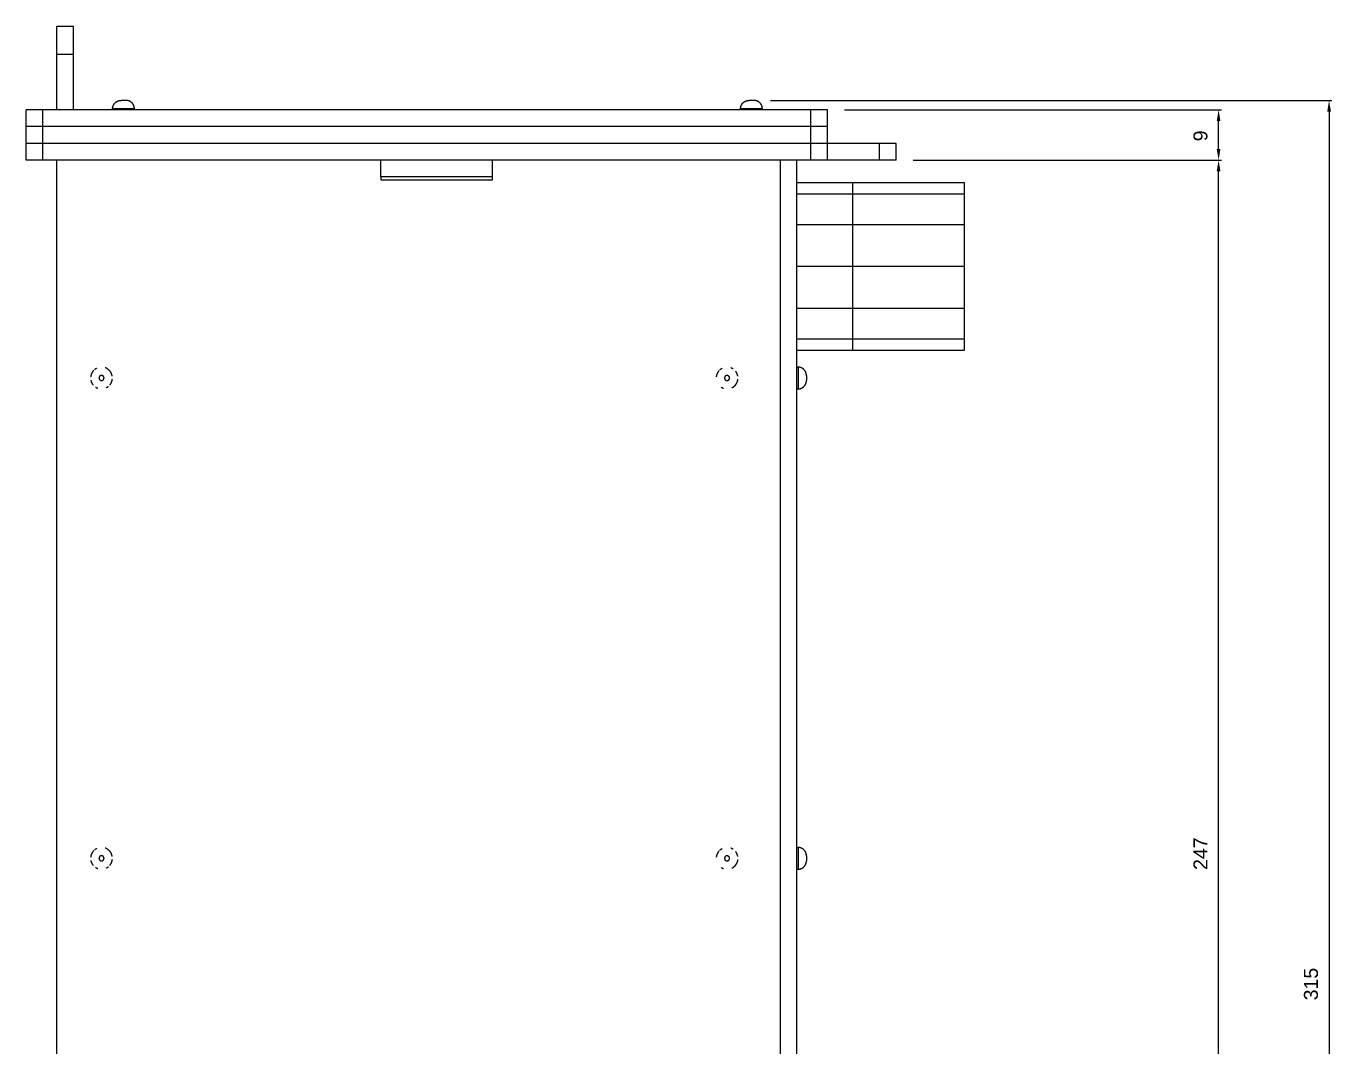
# Model space of a CAD drawing. Extents: x 623 to 1150, y 6 to 775.
# Drawn here: x 896.5 to 1130.3, y 562.7 to 745.4 of the extents above; entities that cross this region are included whole.
import ezdxf

# ---------------------------------------------------------------- set-up
doc = ezdxf.new("R2010")
doc.units = 0
doc.layers.get('DEFPOINTS').update_dxf_attribs({"linetype": 'CONTINUOUS'})
doc.layers.add('DEFAULT', color=7, linetype='CONTINUOUS')
doc.layers.add('DIMENSIONES', color=7, linetype='CONTINUOUS')
doc.styles.add('HELVETICA_LIGHT', font='txt')
doc.dimstyles.new('DEFAULT', dxfattribs={"dimtxt": 2.5, "dimasz": 2, "dimexe": 0.5, "dimexo": 3, "dimgap": 2, "dimtad": 1, "dimtoh": 1, "dimzin": 1, "dimcen": 0.5, "dimazin": 3, "dimtfac": 1, "dimtix": 1, "dimtmove": 0, "dimatfit": 3})

# ---------------------------------------------------------------- blocks, each defined once
blk = doc.blocks.new('*D16')
at = {"layer": 'DEFAULT', "color": 0}
for p, q in [((1029.78, 732.11), (1130.28, 732.11)), ((1129.78, 730.11), (1129.78, 419.01)), ((1073.84, 417.01), (1130.28, 417.01))]:
    blk.add_line(p, q, dxfattribs=at)
for points in [[(1130.12, 730.11), (1129.45, 730.11), (1129.78, 732.11)], [(1129.45, 419.01), (1130.12, 419.01), (1129.78, 417.01)]]:
    blk.add_solid(points, dxfattribs=at)
at = {"layer": 'DEFPOINTS', "color": 0}
for p in [(1026.78, 732.11), (1070.84, 417.01), (1129.78, 417.01)]:
    blk.add_point(p, dxfattribs=at)
at = {"layer": 'DEFAULT', "color": 0, "linetype": 'CONTINUOUS', "style": 'HELVETICA_LIGHT'}
blk.add_text('315', height=2.5, rotation=90, dxfattribs=at).set_placement((1127.78, 570.99))
blk = doc.blocks.new('*D17')
at = {"layer": 'DEFAULT', "color": 0}
for p, q in [((1043.01, 730.41), (1110.5, 730.41)), ((1110, 723.41), (1110, 728.41)), ((1055.29, 721.41), (1110.5, 721.41))]:
    blk.add_line(p, q, dxfattribs=at)
for points in [[(1110.34, 728.41), (1109.67, 728.41), (1110, 730.41)], [(1109.67, 723.41), (1110.34, 723.41), (1110, 721.41)]]:
    blk.add_solid(points, dxfattribs=at)
at = {"layer": 'DEFPOINTS', "color": 0}
for p in [(1040.01, 730.41), (1110, 730.41), (1052.29, 721.41)]:
    blk.add_point(p, dxfattribs=at)
at = {"layer": 'DEFAULT', "color": 0, "linetype": 'CONTINUOUS', "style": 'HELVETICA_LIGHT'}
blk.add_text('9', height=2.5, rotation=90, dxfattribs=at).set_placement((1108, 724.78))
blk = doc.blocks.new('*D18')
at = {"layer": 'DEFAULT', "color": 0}
for p, q in [((1055.29, 721.41), (1110.5, 721.41)), ((1110, 476.41), (1110, 719.41)), ((1088, 474.41), (1110.5, 474.41))]:
    blk.add_line(p, q, dxfattribs=at)
for points in [[(1110.34, 719.41), (1109.67, 719.41), (1110, 721.41)], [(1109.67, 476.41), (1110.34, 476.41), (1110, 474.41)]]:
    blk.add_solid(points, dxfattribs=at)
at = {"layer": 'DEFPOINTS', "color": 0}
for p in [(1052.29, 721.41), (1110, 721.41), (1085, 474.41)]:
    blk.add_point(p, dxfattribs=at)
at = {"layer": 'DEFAULT', "color": 0, "linetype": 'CONTINUOUS', "style": 'HELVETICA_LIGHT'}
blk.add_text('247', height=2.5, rotation=90, dxfattribs=at).set_placement((1108, 594.34))

msp = doc.modelspace()

# ---------------------------------------------------------------- linework, layer by layer
at = {"layer": 'DIMENSIONES'}
for points in [[(902.003, 745.407), (905.003, 745.407)], [(902.003, 740.407), (902.003, 745.407)], [(905.003, 740.407), (905.003, 745.407)], [(902.003, 730.407), (902.003, 740.407)], [(902.003, 740.407), (905.003, 740.407)], [(905.003, 730.407), (905.003, 740.407)], [(911.993, 730.607), (911.994, 730.642), (911.995, 730.677), (911.997, 730.712), (912, 730.748), (912.004, 730.783), (912.008, 730.818), (912.014, 730.853), (912.02, 730.888), (912.027, 730.923), (912.035, 730.957), (912.044, 730.991), (912.053, 731.026), (912.063, 731.059), (912.074, 731.093), (912.086, 731.126), (912.099, 731.159), (912.113, 731.194), (912.129, 731.229), (912.145, 731.264), (912.162, 731.298), (912.18, 731.332), (912.199, 731.365), (912.219, 731.398), (912.24, 731.43), (912.261, 731.462), (912.284, 731.493), (912.307, 731.524), (912.331, 731.554), (912.355, 731.584), (912.38, 731.612), (912.406, 731.64), (912.433, 731.667), (912.46, 731.694), (912.488, 731.72), (912.517, 731.745), (912.546, 731.77), (912.577, 731.794), (912.607, 731.817), (912.638, 731.839), (912.67, 731.861), (912.703, 731.881), (912.736, 731.901), (912.769, 731.92), (912.803, 731.938), (912.837, 731.955), (912.872, 731.972), (912.907, 731.987), (912.942, 732.001), (912.975, 732.014), (913.008, 732.026), (913.042, 732.037), (913.075, 732.047), (913.109, 732.057), (913.144, 732.065), (913.178, 732.073), (913.213, 732.08), (913.248, 732.086), (913.283, 732.092), (913.318, 732.096), (913.353, 732.1), (913.389, 732.103), (913.424, 732.105), (913.459, 732.106), (913.494, 732.107)], [(913.945, 732.107), (913.503, 732.107)], [(914.36, 732.107), (913.945, 732.107)], [(914.386, 732.107), (914.36, 732.107)], [(915.896, 730.607), (915.895, 730.642), (915.894, 730.677), (915.892, 730.712), (915.889, 730.748), (915.885, 730.783), (915.881, 730.818), (915.875, 730.853), (915.869, 730.888), (915.862, 730.923), (915.854, 730.957), (915.846, 730.991), (915.836, 731.026), (915.826, 731.059), (915.815, 731.093), (915.803, 731.126), (915.79, 731.159), (915.776, 731.194), (915.761, 731.229), (915.744, 731.264), (915.727, 731.298), (915.709, 731.332), (915.69, 731.365), (915.67, 731.398), (915.649, 731.43), (915.628, 731.462), (915.606, 731.493), (915.582, 731.524), (915.559, 731.554), (915.534, 731.584), (915.509, 731.612), (915.483, 731.64), (915.456, 731.667), (915.429, 731.694), (915.401, 731.72), (915.372, 731.745), (915.343, 731.77), (915.313, 731.794), (915.282, 731.817), (915.251, 731.839), (915.219, 731.861), (915.187, 731.881), (915.154, 731.901), (915.12, 731.92), (915.086, 731.938), (915.052, 731.955), (915.018, 731.972), (914.983, 731.987), (914.947, 732.001), (914.915, 732.014), (914.881, 732.026), (914.848, 732.037), (914.814, 732.047), (914.78, 732.057), (914.745, 732.065), (914.711, 732.073), (914.676, 732.08), (914.641, 732.086), (914.606, 732.092), (914.571, 732.096), (914.536, 732.1), (914.501, 732.103), (914.465, 732.105), (914.43, 732.106), (914.395, 732.107)], [(1024.417, 730.607), (1024.418, 730.642), (1024.419, 730.677), (1024.421, 730.712), (1024.424, 730.748), (1024.428, 730.783), (1024.432, 730.818), (1024.438, 730.853), (1024.444, 730.888), (1024.451, 730.923), (1024.459, 730.957), (1024.468, 730.991), (1024.477, 731.026), (1024.487, 731.059), (1024.498, 731.093), (1024.51, 731.126), (1024.523, 731.159), (1024.537, 731.194), (1024.553, 731.229), (1024.569, 731.264), (1024.586, 731.298), (1024.604, 731.332), (1024.623, 731.365), (1024.643, 731.398), (1024.664, 731.43), (1024.685, 731.462), (1024.708, 731.493), (1024.731, 731.524), (1024.755, 731.554), (1024.779, 731.584), (1024.804, 731.612), (1024.83, 731.64), (1024.857, 731.667), (1024.884, 731.694), (1024.912, 731.72), (1024.941, 731.745), (1024.97, 731.77), (1025, 731.794), (1025.031, 731.817), (1025.062, 731.839), (1025.094, 731.861), (1025.127, 731.881), (1025.16, 731.901), (1025.193, 731.92), (1025.227, 731.938), (1025.261, 731.955), (1025.296, 731.972), (1025.331, 731.987), (1025.366, 732.001), (1025.399, 732.014), (1025.432, 732.026), (1025.466, 732.037), (1025.499, 732.047), (1025.533, 732.057), (1025.568, 732.065), (1025.602, 732.073), (1025.637, 732.08), (1025.672, 732.086), (1025.707, 732.092), (1025.742, 732.096), (1025.777, 732.1), (1025.813, 732.103), (1025.848, 732.105), (1025.883, 732.106), (1025.918, 732.107)], [(1026.369, 732.107), (1025.927, 732.107)], [(1026.784, 732.107), (1026.369, 732.107)], [(1026.81, 732.107), (1026.784, 732.107)], [(1028.32, 730.607), (1028.319, 730.642), (1028.318, 730.677), (1028.316, 730.712), (1028.313, 730.748), (1028.309, 730.783), (1028.305, 730.818), (1028.299, 730.853), (1028.293, 730.888), (1028.286, 730.923), (1028.278, 730.957), (1028.27, 730.991), (1028.26, 731.026), (1028.25, 731.059), (1028.239, 731.093), (1028.227, 731.126), (1028.214, 731.159), (1028.2, 731.194), (1028.185, 731.229), (1028.168, 731.264), (1028.151, 731.298), (1028.133, 731.332), (1028.114, 731.365), (1028.094, 731.398), (1028.073, 731.43), (1028.052, 731.462), (1028.03, 731.493), (1028.006, 731.524), (1027.983, 731.554), (1027.958, 731.584), (1027.933, 731.612), (1027.907, 731.64), (1027.88, 731.667), (1027.853, 731.694), (1027.825, 731.72), (1027.796, 731.745), (1027.767, 731.77), (1027.737, 731.794), (1027.706, 731.817), (1027.675, 731.839), (1027.643, 731.861), (1027.611, 731.881), (1027.578, 731.901), (1027.544, 731.92), (1027.51, 731.938), (1027.476, 731.955), (1027.442, 731.972), (1027.407, 731.987), (1027.371, 732.001), (1027.339, 732.014), (1027.305, 732.026), (1027.272, 732.037), (1027.238, 732.047), (1027.204, 732.057), (1027.169, 732.065), (1027.135, 732.073), (1027.1, 732.08), (1027.065, 732.086), (1027.03, 732.092), (1026.995, 732.096), (1026.96, 732.1), (1026.925, 732.103), (1026.889, 732.105), (1026.854, 732.106), (1026.819, 732.107)], [(896.505, 727.407), (896.505, 730.407)], [(899.505, 730.407), (896.505, 730.407)], [(899.505, 727.407), (899.505, 730.407)], [(1037.005, 730.407), (899.505, 730.407)], [(911.995, 730.407), (911.995, 730.607)], [(913.945, 730.607), (912.003, 730.607)], [(915.887, 730.607), (915.895, 730.607), (915.895, 730.607), (915.895, 730.607), (913.945, 730.607)], [(915.895, 730.407), (915.895, 730.607)], [(1024.419, 730.407), (1024.419, 730.607)], [(1026.369, 730.607), (1024.427, 730.607)], [(1028.311, 730.607), (1028.319, 730.607), (1028.319, 730.607), (1028.319, 730.607), (1026.369, 730.607)], [(1028.319, 730.407), (1028.319, 730.607)], [(1037.005, 727.407), (1037.005, 730.407)], [(1040.005, 730.407), (1037.005, 730.407)], [(1040.005, 727.407), (1040.005, 730.407)], [(899.505, 727.407), (896.505, 727.407)], [(896.505, 724.407), (896.505, 727.407)], [(1037.005, 727.407), (899.505, 727.407)], [(899.505, 724.407), (899.505, 727.407)], [(1040.005, 727.407), (1037.005, 727.407)], [(1037.005, 724.407), (1037.005, 727.407)], [(1040.005, 724.407), (1040.005, 727.407)], [(896.505, 721.407), (896.505, 724.407)], [(899.505, 724.407), (896.505, 724.407)], [(899.505, 721.407), (899.505, 724.407)], [(1037.005, 724.407), (899.505, 724.407)], [(1037.005, 721.407), (1037.005, 724.407)], [(1040.005, 724.407), (1037.005, 724.407)], [(1049.293, 724.407), (1040.005, 724.407)], [(1040.005, 721.407), (1040.005, 724.407)], [(1049.293, 721.407), (1049.293, 724.407)], [(1052.293, 724.407), (1049.293, 724.407)], [(1052.293, 721.407), (1052.293, 724.407)], [(899.505, 721.407), (896.505, 721.407)], [(1037.005, 721.407), (899.505, 721.407)], [(902.003, 474.407), (902.003, 721.407)], [(960.005, 718.407), (960.005, 721.407)], [(980.005, 718.407), (980.005, 721.407)], [(1031.503, 721.407), (1031.503, 474.407)], [(1034.503, 474.407), (1034.503, 721.407)], [(1040.005, 721.407), (1037.005, 721.407)], [(1049.293, 721.407), (1040.005, 721.407)], [(1052.293, 721.407), (1049.293, 721.407)], [(960.003, 718.407), (960.003, 717.907)], [(960.003, 717.907), (980.003, 717.907)], [(980.005, 718.407), (960.005, 718.407)], [(980.003, 717.907), (980.003, 718.407)], [(1034.503, 717.407), (1044.503, 717.407)], [(1034.503, 715.397), (1044.503, 715.397)], [(1044.503, 715.397), (1044.503, 717.407)], [(1044.503, 717.407), (1064.503, 717.407)], [(1044.503, 709.907), (1044.503, 715.397)], [(1044.503, 715.397), (1064.503, 715.397)], [(1064.503, 715.397), (1064.503, 717.407)], [(1064.503, 709.907), (1064.503, 715.397)], [(1034.503, 709.907), (1044.503, 709.907)], [(1044.503, 702.407), (1044.503, 709.907)], [(1044.503, 709.907), (1064.503, 709.907)], [(1064.503, 702.407), (1064.503, 709.907)], [(1034.503, 702.407), (1044.503, 702.407)], [(1044.503, 694.907), (1044.503, 702.407)], [(1044.503, 702.407), (1064.503, 702.407)], [(1064.503, 694.907), (1064.503, 702.407)], [(1034.503, 694.907), (1044.503, 694.907)], [(1044.503, 689.416), (1044.503, 694.907)], [(1044.503, 694.907), (1064.503, 694.907)], [(1064.503, 689.416), (1064.503, 694.907)], [(1034.503, 689.416), (1044.503, 689.416)], [(1034.503, 687.407), (1044.503, 687.407)], [(1044.503, 687.407), (1044.503, 689.416)], [(1044.503, 689.416), (1064.503, 689.416)], [(1044.503, 687.407), (1064.503, 687.407)], [(1064.503, 687.407), (1064.503, 689.416)], [(908.624, 683.79), (908.595, 683.76), (908.567, 683.73), (908.539, 683.7), (908.512, 683.668), (908.485, 683.636), (908.46, 683.603), (908.434, 683.57), (908.41, 683.536), (908.386, 683.501), (908.363, 683.466), (908.34, 683.43), (908.319, 683.394), (908.298, 683.357), (908.278, 683.32), (908.258, 683.283), (908.24, 683.245), (908.222, 683.206), (908.205, 683.167), (908.189, 683.128), (908.174, 683.089), (908.16, 683.049), (908.147, 683.009), (908.134, 682.969), (908.123, 682.929), (908.112, 682.888), (908.102, 682.847), (908.093, 682.807), (908.085, 682.766), (908.078, 682.725), (908.072, 682.684), (908.067, 682.643), (908.062, 682.602)], [(909.127, 684.153), (909.08, 684.129), (909.034, 684.103), (908.989, 684.077), (908.944, 684.049), (908.9, 684.019), (908.857, 683.989), (908.815, 683.957), (908.773, 683.925)], [(911.922, 682.756), (911.91, 682.816), (911.896, 682.876), (911.881, 682.936), (911.863, 682.996), (911.843, 683.056), (911.821, 683.115), (911.797, 683.174), (911.771, 683.233), (911.743, 683.291), (911.713, 683.348), (911.681, 683.404), (911.647, 683.459), (911.611, 683.514), (911.573, 683.567), (911.534, 683.619), (911.492, 683.669), (911.449, 683.718), (911.405, 683.766), (911.359, 683.812), (911.311, 683.857), (911.262, 683.899), (911.212, 683.94), (911.161, 683.98), (911.109, 684.017), (911.055, 684.052), (911.001, 684.086), (910.946, 684.117), (910.891, 684.147), (910.835, 684.175), (910.778, 684.2), (910.721, 684.224), (910.664, 684.245)], [(1020.503, 683.649), (1020.48, 683.621), (1020.458, 683.593), (1020.436, 683.564), (1020.415, 683.535), (1020.394, 683.505), (1020.374, 683.475), (1020.355, 683.445), (1020.335, 683.414), (1020.317, 683.383), (1020.299, 683.351), (1020.281, 683.319), (1020.265, 683.287), (1020.248, 683.254), (1020.233, 683.221), (1020.218, 683.188), (1020.203, 683.154), (1020.19, 683.12), (1020.176, 683.086), (1020.164, 683.052), (1020.152, 683.017), (1020.141, 682.983), (1020.13, 682.948), (1020.121, 682.913), (1020.111, 682.878), (1020.103, 682.842), (1020.095, 682.807), (1020.088, 682.771), (1020.081, 682.736), (1020.076, 682.7), (1020.07, 682.665), (1020.066, 682.629), (1020.062, 682.594)], [(1020.773, 683.917), (1020.734, 683.885), (1020.696, 683.852), (1020.659, 683.817), (1020.623, 683.782), (1020.623, 683.782)], [(1021.127, 684.145), (1021.08, 684.121), (1021.034, 684.095), (1020.989, 684.068), (1020.944, 684.04), (1020.9, 684.011), (1020.857, 683.981), (1020.815, 683.949), (1020.773, 683.916)], [(1023.086, 684.024), (1023.037, 684.056), (1022.986, 684.087), (1022.934, 684.116), (1022.882, 684.143), (1022.828, 684.169), (1022.774, 684.194), (1022.719, 684.216), (1022.664, 684.237)], [(1023.922, 682.747), (1023.91, 682.808), (1023.896, 682.869), (1023.88, 682.93), (1023.862, 682.99), (1023.842, 683.05), (1023.82, 683.109), (1023.796, 683.167), (1023.771, 683.225), (1023.743, 683.282), (1023.714, 683.338), (1023.683, 683.393), (1023.65, 683.446), (1023.615, 683.499), (1023.579, 683.55), (1023.542, 683.6), (1023.503, 683.649)], [(1034.509, 684.357), (1034.709, 684.357)], [(1036.209, 682.857), (1036.209, 682.892), (1036.208, 682.927), (1036.206, 682.963), (1036.203, 682.998), (1036.199, 683.033), (1036.195, 683.068), (1036.189, 683.103), (1036.183, 683.138), (1036.176, 683.173), (1036.168, 683.208), (1036.159, 683.242), (1036.15, 683.276), (1036.14, 683.31), (1036.129, 683.343), (1036.117, 683.377), (1036.104, 683.41), (1036.09, 683.445), (1036.074, 683.48), (1036.058, 683.514), (1036.041, 683.549), (1036.023, 683.582), (1036.004, 683.616), (1035.984, 683.649), (1035.963, 683.681), (1035.942, 683.713), (1035.919, 683.744), (1035.896, 683.775), (1035.872, 683.805), (1035.848, 683.834), (1035.823, 683.863), (1035.797, 683.891), (1035.77, 683.918), (1035.743, 683.945), (1035.715, 683.971), (1035.686, 683.996), (1035.657, 684.021), (1035.627, 684.045), (1035.596, 684.068), (1035.565, 684.09), (1035.533, 684.112), (1035.501, 684.132), (1035.468, 684.152), (1035.434, 684.171), (1035.401, 684.189), (1035.366, 684.206), (1035.332, 684.223), (1035.297, 684.238), (1035.262, 684.253), (1035.215, 684.27), (1035.169, 684.286), (1035.141, 684.295), (1035.113, 684.303), (1035.085, 684.31), (1035.057, 684.317), (1035.028, 684.324), (1035, 684.33), (1034.971, 684.335), (1034.942, 684.34), (1034.913, 684.344), (1034.884, 684.348), (1034.855, 684.351), (1034.826, 684.353), (1034.797, 684.355), (1034.768, 684.357), (1034.739, 684.358), (1034.709, 684.358)], [(1034.709, 684.349), (1034.709, 684.357), (1034.709, 684.357), (1034.709, 682.407)], [(1036.209, 682.848), (1036.209, 682.822)], [(1036.209, 682.822), (1036.209, 682.407)], [(908.09, 682.031), (908.103, 681.972), (908.117, 681.914), (908.133, 681.856), (908.152, 681.798), (908.172, 681.741), (908.193, 681.684), (908.217, 681.628), (908.242, 681.572), (908.269, 681.518), (908.298, 681.464), (908.328, 681.411), (908.36, 681.36), (908.394, 681.309), (908.429, 681.26), (908.465, 681.212), (908.503, 681.165)], [(908.919, 680.79), (908.969, 680.758), (909.019, 680.727), (909.071, 680.698), (909.124, 680.67), (909.177, 680.644), (909.231, 680.62), (909.286, 680.597), (909.342, 680.576)], [(910.878, 680.669), (910.925, 680.693), (910.971, 680.719), (911.017, 680.745), (911.061, 680.773), (911.105, 680.803), (911.148, 680.833), (911.191, 680.865), (911.232, 680.897)], [(911.503, 681.165), (911.525, 681.193), (911.547, 681.221), (911.569, 681.25), (911.59, 681.279), (911.611, 681.308), (911.631, 681.338), (911.651, 681.369), (911.67, 681.4), (911.689, 681.431), (911.707, 681.463), (911.724, 681.495), (911.741, 681.527), (911.757, 681.56), (911.773, 681.593), (911.788, 681.626), (911.802, 681.66), (911.816, 681.693), (911.829, 681.727), (911.841, 681.762), (911.853, 681.796), (911.864, 681.831), (911.875, 681.866), (911.885, 681.901), (911.894, 681.936), (911.902, 681.971), (911.91, 682.007), (911.917, 682.042), (911.924, 682.078), (911.93, 682.113), (911.935, 682.149), (911.939, 682.184), (911.943, 682.22)], [(1020.919, 680.781), (1020.969, 680.749), (1021.019, 680.719), (1021.071, 680.689), (1021.124, 680.662), (1021.177, 680.636), (1021.231, 680.612), (1021.286, 680.589), (1021.342, 680.568)], [(1022.878, 680.66), (1022.925, 680.685), (1022.971, 680.71), (1023.017, 680.737), (1023.061, 680.765), (1023.105, 680.794), (1023.148, 680.825), (1023.191, 680.856), (1023.232, 680.889)], [(1023.232, 680.888), (1023.271, 680.92), (1023.309, 680.953), (1023.346, 680.988), (1023.382, 681.023)], [(1023.382, 681.024), (1023.41, 681.053), (1023.439, 681.083), (1023.466, 681.114), (1023.493, 681.146), (1023.52, 681.178), (1023.546, 681.21), (1023.571, 681.244), (1023.596, 681.278), (1023.619, 681.312), (1023.643, 681.348), (1023.665, 681.383), (1023.687, 681.419), (1023.708, 681.456), (1023.728, 681.493), (1023.747, 681.531), (1023.765, 681.569), (1023.783, 681.607), (1023.8, 681.646), (1023.816, 681.685), (1023.831, 681.725), (1023.845, 681.765), (1023.859, 681.805), (1023.871, 681.845), (1023.883, 681.885), (1023.893, 681.926), (1023.903, 681.966), (1023.912, 682.007), (1023.92, 682.048), (1023.927, 682.089), (1023.933, 682.13), (1023.939, 682.171), (1023.943, 682.212)], [(1034.509, 680.457), (1034.709, 680.457)], [(1034.709, 682.407), (1034.709, 680.465)], [(1034.709, 680.456), (1034.745, 680.456), (1034.78, 680.457), (1034.815, 680.459), (1034.85, 680.462), (1034.886, 680.466), (1034.921, 680.47), (1034.956, 680.476), (1034.991, 680.482), (1035.025, 680.489), (1035.06, 680.497), (1035.094, 680.506), (1035.128, 680.515), (1035.162, 680.525), (1035.196, 680.537), (1035.229, 680.548), (1035.262, 680.561), (1035.297, 680.575), (1035.332, 680.591), (1035.366, 680.607), (1035.401, 680.624), (1035.434, 680.642), (1035.468, 680.661), (1035.501, 680.681), (1035.533, 680.702), (1035.565, 680.723), (1035.596, 680.746), (1035.627, 680.769), (1035.657, 680.793), (1035.686, 680.817), (1035.715, 680.843), (1035.743, 680.869), (1035.77, 680.895), (1035.797, 680.922), (1035.823, 680.95), (1035.848, 680.979), (1035.872, 681.009), (1035.896, 681.039), (1035.919, 681.069), (1035.942, 681.101), (1035.963, 681.132), (1035.984, 681.165), (1036.004, 681.198), (1036.023, 681.231), (1036.041, 681.265), (1036.058, 681.299), (1036.074, 681.334), (1036.09, 681.369), (1036.104, 681.404), (1036.117, 681.437), (1036.129, 681.47), (1036.14, 681.504), (1036.15, 681.537), (1036.159, 681.572), (1036.168, 681.606), (1036.176, 681.641), (1036.183, 681.675), (1036.189, 681.71), (1036.195, 681.745), (1036.199, 681.78), (1036.203, 681.816), (1036.206, 681.851), (1036.208, 681.886), (1036.209, 681.921), (1036.209, 681.957)], [(1036.209, 682.407), (1036.209, 681.965)], [(908.624, 597.794), (908.595, 597.765), (908.567, 597.735), (908.539, 597.704), (908.512, 597.672), (908.485, 597.64), (908.46, 597.607), (908.434, 597.574), (908.41, 597.54), (908.386, 597.505), (908.363, 597.47), (908.34, 597.435), (908.319, 597.398), (908.298, 597.362), (908.278, 597.324), (908.258, 597.287), (908.24, 597.249), (908.222, 597.21), (908.205, 597.172), (908.189, 597.132), (908.174, 597.093), (908.16, 597.053), (908.147, 597.013), (908.134, 596.973), (908.123, 596.933), (908.112, 596.892), (908.102, 596.851), (908.093, 596.811), (908.085, 596.77), (908.078, 596.729), (908.072, 596.688), (908.067, 596.647), (908.062, 596.606)], [(909.127, 598.157), (909.08, 598.133), (909.034, 598.108), (908.989, 598.081), (908.944, 598.053), (908.9, 598.024), (908.857, 597.993), (908.815, 597.962), (908.773, 597.929)], [(911.922, 596.76), (911.91, 596.82), (911.896, 596.88), (911.881, 596.94), (911.863, 597), (911.843, 597.06), (911.821, 597.119), (911.797, 597.178), (911.771, 597.237), (911.743, 597.295), (911.713, 597.352), (911.681, 597.408), (911.647, 597.463), (911.611, 597.518), (911.573, 597.571), (911.534, 597.623), (911.492, 597.673), (911.449, 597.723), (911.405, 597.77), (911.359, 597.816), (911.311, 597.861), (911.262, 597.904), (911.212, 597.945), (911.161, 597.984), (911.109, 598.021), (911.055, 598.057), (911.001, 598.09), (910.946, 598.122), (910.891, 598.151), (910.835, 598.179), (910.778, 598.204), (910.721, 598.228), (910.664, 598.25)], [(911.503, 595.169), (911.525, 595.197), (911.547, 595.225), (911.569, 595.254), (911.59, 595.283), (911.611, 595.313), (911.631, 595.343), (911.651, 595.373), (911.67, 595.404), (911.689, 595.435), (911.707, 595.467), (911.724, 595.499), (911.741, 595.531), (911.757, 595.564), (911.773, 595.597), (911.788, 595.63), (911.802, 595.664), (911.816, 595.698), (911.829, 595.732), (911.841, 595.766), (911.853, 595.8), (911.864, 595.835), (911.875, 595.87), (911.885, 595.905), (911.894, 595.94), (911.902, 595.976), (911.91, 596.011), (911.917, 596.046), (911.924, 596.082), (911.93, 596.117), (911.935, 596.153), (911.939, 596.189), (911.943, 596.224)], [(1020.503, 597.653), (1020.48, 597.625), (1020.458, 597.597), (1020.436, 597.568), (1020.415, 597.539), (1020.394, 597.509), (1020.374, 597.479), (1020.355, 597.449), (1020.335, 597.418), (1020.317, 597.387), (1020.299, 597.355), (1020.281, 597.323), (1020.265, 597.291), (1020.248, 597.258), (1020.233, 597.225), (1020.218, 597.192), (1020.203, 597.158), (1020.19, 597.124), (1020.176, 597.09), (1020.164, 597.056), (1020.152, 597.022), (1020.141, 596.987), (1020.13, 596.952), (1020.121, 596.917), (1020.111, 596.882), (1020.103, 596.846), (1020.095, 596.811), (1020.088, 596.776), (1020.081, 596.74), (1020.076, 596.705), (1020.07, 596.669), (1020.066, 596.633), (1020.062, 596.598)], [(1020.773, 597.921), (1020.734, 597.889), (1020.696, 597.856), (1020.659, 597.822), (1020.623, 597.786), (1020.623, 597.786)], [(1021.127, 598.149), (1021.08, 598.125), (1021.034, 598.099), (1020.989, 598.072), (1020.944, 598.044), (1020.9, 598.015), (1020.857, 597.985), (1020.815, 597.953), (1020.773, 597.921)], [(1023.086, 598.028), (1023.037, 598.06), (1022.986, 598.091), (1022.934, 598.12), (1022.882, 598.147), (1022.828, 598.173), (1022.774, 598.198), (1022.719, 598.22), (1022.664, 598.241)], [(1023.382, 595.028), (1023.41, 595.057), (1023.439, 595.087), (1023.466, 595.118), (1023.493, 595.15), (1023.52, 595.182), (1023.546, 595.215), (1023.571, 595.248), (1023.596, 595.282), (1023.619, 595.317), (1023.643, 595.352), (1023.665, 595.387), (1023.687, 595.424), (1023.708, 595.46), (1023.728, 595.498), (1023.747, 595.535), (1023.765, 595.573), (1023.783, 595.612), (1023.8, 595.65), (1023.816, 595.69), (1023.831, 595.729), (1023.845, 595.769), (1023.859, 595.809), (1023.871, 595.849), (1023.883, 595.889), (1023.893, 595.93), (1023.903, 595.971), (1023.912, 596.011), (1023.92, 596.052), (1023.927, 596.093), (1023.933, 596.134), (1023.939, 596.175), (1023.943, 596.216)], [(1023.922, 596.752), (1023.91, 596.813), (1023.896, 596.874), (1023.88, 596.934), (1023.862, 596.994), (1023.842, 597.054), (1023.82, 597.113), (1023.796, 597.172), (1023.771, 597.229), (1023.743, 597.286), (1023.714, 597.342), (1023.683, 597.397), (1023.65, 597.451), (1023.615, 597.503), (1023.579, 597.554), (1023.542, 597.604), (1023.503, 597.653)], [(1034.509, 598.361), (1034.709, 598.361)], [(1036.209, 596.861), (1036.209, 596.896), (1036.208, 596.932), (1036.206, 596.967), (1036.203, 597.002), (1036.199, 597.037), (1036.195, 597.073), (1036.189, 597.108), (1036.183, 597.142), (1036.176, 597.177), (1036.168, 597.212), (1036.159, 597.246), (1036.15, 597.28), (1036.14, 597.314), (1036.129, 597.348), (1036.117, 597.381), (1036.104, 597.414), (1036.09, 597.449), (1036.074, 597.484), (1036.058, 597.518), (1036.041, 597.553), (1036.023, 597.587), (1036.004, 597.62), (1035.984, 597.653), (1035.963, 597.685), (1035.942, 597.717), (1035.919, 597.748), (1035.896, 597.779), (1035.872, 597.809), (1035.848, 597.839), (1035.823, 597.867), (1035.797, 597.895), (1035.77, 597.923), (1035.743, 597.949), (1035.715, 597.975), (1035.686, 598), (1035.657, 598.025), (1035.627, 598.049), (1035.596, 598.072), (1035.565, 598.094), (1035.533, 598.116), (1035.501, 598.136), (1035.468, 598.156), (1035.434, 598.175), (1035.401, 598.193), (1035.366, 598.211), (1035.332, 598.227), (1035.297, 598.242), (1035.262, 598.257), (1035.215, 598.274), (1035.169, 598.29), (1035.141, 598.299), (1035.113, 598.307), (1035.085, 598.314), (1035.057, 598.321), (1035.028, 598.328), (1035, 598.334), (1034.971, 598.339), (1034.942, 598.344), (1034.913, 598.348), (1034.884, 598.352), (1034.855, 598.355), (1034.826, 598.358), (1034.797, 598.36), (1034.768, 598.361), (1034.739, 598.362), (1034.709, 598.362)], [(1034.709, 598.353), (1034.709, 598.361), (1034.709, 598.361), (1034.709, 598.361), (1034.709, 596.411)], [(1034.709, 596.411), (1034.709, 594.469)], [(1036.209, 596.852), (1036.209, 596.827)], [(1036.209, 596.827), (1036.209, 596.411)], [(1036.209, 596.411), (1036.209, 595.97)], [(908.09, 596.035), (908.103, 595.977), (908.117, 595.918), (908.133, 595.86), (908.152, 595.802), (908.172, 595.745), (908.193, 595.688), (908.217, 595.632), (908.242, 595.576), (908.269, 595.522), (908.298, 595.468), (908.328, 595.416), (908.36, 595.364), (908.394, 595.313), (908.429, 595.264), (908.465, 595.216), (908.503, 595.169)], [(908.919, 594.794), (908.969, 594.762), (909.019, 594.731), (909.071, 594.702), (909.124, 594.674), (909.177, 594.648), (909.231, 594.624), (909.286, 594.602), (909.342, 594.581)], [(910.878, 594.673), (910.925, 594.697), (910.971, 594.723), (911.017, 594.75), (911.061, 594.778), (911.105, 594.807), (911.148, 594.837), (911.191, 594.869), (911.232, 594.901)], [(1020.919, 594.786), (1020.969, 594.753), (1021.019, 594.723), (1021.071, 594.694), (1021.124, 594.666), (1021.177, 594.64), (1021.231, 594.616), (1021.286, 594.593), (1021.342, 594.572)], [(1022.878, 594.665), (1022.925, 594.689), (1022.971, 594.714), (1023.017, 594.741), (1023.061, 594.769), (1023.105, 594.798), (1023.148, 594.829), (1023.191, 594.86), (1023.232, 594.893)], [(1023.232, 594.892), (1023.271, 594.924), (1023.309, 594.958), (1023.346, 594.992), (1023.382, 595.027)], [(1034.509, 594.461), (1034.709, 594.461)], [(1034.709, 594.46), (1034.745, 594.46), (1034.78, 594.461), (1034.815, 594.463), (1034.85, 594.466), (1034.886, 594.47), (1034.921, 594.475), (1034.956, 594.48), (1034.991, 594.486), (1035.025, 594.493), (1035.06, 594.501), (1035.094, 594.51), (1035.128, 594.519), (1035.162, 594.53), (1035.196, 594.541), (1035.229, 594.553), (1035.262, 594.565), (1035.297, 594.58), (1035.332, 594.595), (1035.366, 594.611), (1035.401, 594.629), (1035.434, 594.647), (1035.468, 594.666), (1035.501, 594.685), (1035.533, 594.706), (1035.565, 594.728), (1035.596, 594.75), (1035.627, 594.773), (1035.657, 594.797), (1035.686, 594.822), (1035.715, 594.847), (1035.743, 594.873), (1035.77, 594.899), (1035.797, 594.927), (1035.823, 594.955), (1035.848, 594.983), (1035.872, 595.013), (1035.896, 595.043), (1035.919, 595.073), (1035.942, 595.105), (1035.963, 595.137), (1035.984, 595.169), (1036.004, 595.202), (1036.023, 595.235), (1036.041, 595.269), (1036.058, 595.303), (1036.074, 595.338), (1036.09, 595.373), (1036.104, 595.408), (1036.117, 595.441), (1036.129, 595.474), (1036.14, 595.508), (1036.15, 595.542), (1036.159, 595.576), (1036.168, 595.61), (1036.176, 595.645), (1036.183, 595.679), (1036.189, 595.714), (1036.195, 595.749), (1036.199, 595.785), (1036.203, 595.82), (1036.206, 595.855), (1036.208, 595.89), (1036.209, 595.925), (1036.209, 595.961)]]:
    msp.add_lwpolyline(points, dxfattribs=at)
for points in [[(909.553, 682.411), (909.553, 682.401), (909.553, 682.391), (909.554, 682.381), (909.554, 682.371), (909.556, 682.36), (909.557, 682.35), (909.558, 682.339), (909.56, 682.329), (909.562, 682.319), (909.565, 682.308), (909.567, 682.298), (909.57, 682.287), (909.573, 682.277), (909.577, 682.266), (909.58, 682.256), (909.584, 682.245), (909.588, 682.235), (909.593, 682.225), (909.598, 682.214), (909.603, 682.204), (909.608, 682.194), (909.614, 682.184), (909.62, 682.174), (909.626, 682.165), (909.632, 682.155), (909.639, 682.146), (909.646, 682.136), (909.653, 682.127), (909.661, 682.118), (909.668, 682.11), (909.676, 682.101), (909.684, 682.093), (909.693, 682.085), (909.701, 682.077), (909.71, 682.069), (909.719, 682.061), (909.728, 682.054), (909.737, 682.047), (909.747, 682.041), (909.756, 682.034), (909.766, 682.028), (909.776, 682.022), (909.786, 682.016), (909.796, 682.011), (909.806, 682.006), (909.816, 682.001), (909.827, 681.997), (909.837, 681.992), (909.847, 681.988), (909.858, 681.985), (909.868, 681.981), (909.879, 681.978), (909.889, 681.975), (909.9, 681.973), (909.91, 681.97), (909.921, 681.968), (909.931, 681.966), (909.942, 681.965), (909.952, 681.964), (909.962, 681.963), (909.972, 681.962), (909.983, 681.961), (909.993, 681.961), (910.003, 681.961), (910.013, 681.961), (910.023, 681.961), (910.033, 681.962), (910.043, 681.962), (910.053, 681.964), (910.064, 681.965), (910.074, 681.966), (910.085, 681.968), (910.095, 681.97), (910.106, 681.973), (910.116, 681.975), (910.127, 681.978), (910.137, 681.981), (910.147, 681.985), (910.158, 681.988), (910.168, 681.992), (910.179, 681.996), (910.189, 682.001), (910.199, 682.006), (910.209, 682.011), (910.219, 682.016), (910.229, 682.022), (910.239, 682.028), (910.249, 682.034), (910.259, 682.04), (910.268, 682.047), (910.277, 682.054), (910.286, 682.061), (910.295, 682.069), (910.304, 682.076), (910.313, 682.084), (910.321, 682.092), (910.329, 682.101), (910.337, 682.109), (910.345, 682.118), (910.352, 682.127), (910.359, 682.136), (910.366, 682.145), (910.373, 682.155), (910.379, 682.164), (910.386, 682.174), (910.392, 682.184), (910.397, 682.194), (910.403, 682.204), (910.408, 682.214), (910.412, 682.224), (910.417, 682.235), (910.421, 682.245), (910.425, 682.255), (910.429, 682.266), (910.432, 682.276), (910.436, 682.287), (910.438, 682.297), (910.441, 682.308), (910.443, 682.318), (910.445, 682.329), (910.447, 682.339), (910.449, 682.35), (910.45, 682.36), (910.451, 682.37), (910.452, 682.38), (910.452, 682.391), (910.453, 682.401), (910.453, 682.411), (910.453, 682.421), (910.452, 682.431), (910.452, 682.441), (910.451, 682.451), (910.45, 682.461), (910.449, 682.472), (910.447, 682.482), (910.445, 682.493), (910.443, 682.503), (910.441, 682.514), (910.438, 682.524), (910.436, 682.535), (910.432, 682.545), (910.429, 682.556), (910.425, 682.566), (910.421, 682.576), (910.417, 682.587), (910.413, 682.597), (910.408, 682.607), (910.403, 682.617), (910.397, 682.627), (910.392, 682.637), (910.386, 682.647), (910.38, 682.657), (910.373, 682.667), (910.367, 682.676), (910.36, 682.685), (910.352, 682.694), (910.345, 682.703), (910.337, 682.712), (910.329, 682.721), (910.321, 682.729), (910.313, 682.737), (910.304, 682.745), (910.296, 682.753), (910.287, 682.76), (910.278, 682.767), (910.268, 682.774), (910.259, 682.781), (910.249, 682.787), (910.24, 682.794), (910.23, 682.8), (910.22, 682.805), (910.21, 682.811), (910.2, 682.816), (910.189, 682.821), (910.179, 682.825), (910.169, 682.829), (910.158, 682.833), (910.148, 682.837), (910.137, 682.84), (910.127, 682.844), (910.116, 682.846), (910.106, 682.849), (910.095, 682.851), (910.085, 682.853), (910.074, 682.855), (910.064, 682.857), (910.054, 682.858), (910.043, 682.859), (910.033, 682.86), (910.023, 682.861), (910.013, 682.861), (910.003, 682.861), (909.993, 682.861), (909.983, 682.861), (909.973, 682.86), (909.963, 682.859), (909.952, 682.858), (909.942, 682.857), (909.931, 682.855), (909.921, 682.853), (909.911, 682.851), (909.9, 682.849), (909.89, 682.846), (909.879, 682.844), (909.869, 682.84), (909.858, 682.837), (909.848, 682.833), (909.837, 682.829), (909.827, 682.825), (909.817, 682.821), (909.806, 682.816), (909.796, 682.811), (909.786, 682.805), (909.776, 682.8), (909.766, 682.794), (909.757, 682.788), (909.747, 682.781), (909.738, 682.775), (909.728, 682.768), (909.719, 682.76), (909.71, 682.753), (909.702, 682.745), (909.693, 682.737), (909.685, 682.729), (909.676, 682.721), (909.669, 682.712), (909.661, 682.704), (909.653, 682.695), (909.646, 682.686), (909.639, 682.676), (909.633, 682.667), (909.626, 682.657), (909.62, 682.648), (909.614, 682.638), (909.608, 682.628), (909.603, 682.618), (909.598, 682.608), (909.593, 682.597), (909.589, 682.587), (909.584, 682.577), (909.58, 682.566), (909.577, 682.556), (909.573, 682.545), (909.57, 682.535), (909.567, 682.524), (909.565, 682.514), (909.562, 682.503), (909.56, 682.493), (909.558, 682.482), (909.557, 682.472), (909.556, 682.462), (909.555, 682.451), (909.554, 682.441), (909.553, 682.431), (909.553, 682.421)], [(1021.553, 682.403), (1021.553, 682.393), (1021.553, 682.383), (1021.554, 682.372), (1021.554, 682.362), (1021.556, 682.352), (1021.557, 682.342), (1021.558, 682.331), (1021.56, 682.321), (1021.562, 682.31), (1021.565, 682.3), (1021.567, 682.289), (1021.57, 682.279), (1021.573, 682.268), (1021.577, 682.258), (1021.58, 682.247), (1021.584, 682.237), (1021.588, 682.227), (1021.593, 682.216), (1021.598, 682.206), (1021.603, 682.196), (1021.608, 682.186), (1021.614, 682.176), (1021.62, 682.166), (1021.626, 682.156), (1021.632, 682.147), (1021.639, 682.137), (1021.646, 682.128), (1021.653, 682.119), (1021.661, 682.11), (1021.668, 682.101), (1021.676, 682.093), (1021.684, 682.084), (1021.693, 682.076), (1021.701, 682.068), (1021.71, 682.061), (1021.719, 682.053), (1021.728, 682.046), (1021.737, 682.039), (1021.747, 682.032), (1021.756, 682.026), (1021.766, 682.02), (1021.776, 682.014), (1021.786, 682.008), (1021.796, 682.003), (1021.806, 681.998), (1021.816, 681.993), (1021.827, 681.988), (1021.837, 681.984), (1021.847, 681.98), (1021.858, 681.976), (1021.868, 681.973), (1021.879, 681.97), (1021.889, 681.967), (1021.9, 681.964), (1021.91, 681.962), (1021.921, 681.96), (1021.931, 681.958), (1021.942, 681.957), (1021.952, 681.955), (1021.962, 681.954), (1021.972, 681.953), (1021.983, 681.953), (1021.993, 681.952), (1022.003, 681.952), (1022.013, 681.952), (1022.023, 681.953), (1022.033, 681.953), (1022.043, 681.954), (1022.053, 681.955), (1022.064, 681.956), (1022.074, 681.958), (1022.085, 681.96), (1022.095, 681.962), (1022.106, 681.964), (1022.116, 681.967), (1022.127, 681.97), (1022.137, 681.973), (1022.147, 681.976), (1022.158, 681.98), (1022.168, 681.984), (1022.179, 681.988), (1022.189, 681.993), (1022.199, 681.997), (1022.209, 682.003), (1022.219, 682.008), (1022.229, 682.014), (1022.239, 682.019), (1022.249, 682.026), (1022.259, 682.032), (1022.268, 682.039), (1022.277, 682.046), (1022.286, 682.053), (1022.295, 682.06), (1022.304, 682.068), (1022.313, 682.076), (1022.321, 682.084), (1022.329, 682.092), (1022.337, 682.101), (1022.345, 682.11), (1022.352, 682.119), (1022.359, 682.128), (1022.366, 682.137), (1022.373, 682.146), (1022.379, 682.156), (1022.386, 682.166), (1022.392, 682.176), (1022.397, 682.186), (1022.403, 682.196), (1022.408, 682.206), (1022.412, 682.216), (1022.417, 682.226), (1022.421, 682.237), (1022.425, 682.247), (1022.429, 682.257), (1022.432, 682.268), (1022.436, 682.278), (1022.438, 682.289), (1022.441, 682.299), (1022.443, 682.31), (1022.445, 682.32), (1022.447, 682.331), (1022.449, 682.341), (1022.45, 682.352), (1022.451, 682.362), (1022.452, 682.372), (1022.452, 682.382), (1022.453, 682.392), (1022.453, 682.402), (1022.453, 682.412), (1022.452, 682.422), (1022.452, 682.433), (1022.451, 682.443), (1022.45, 682.453), (1022.449, 682.463), (1022.447, 682.474), (1022.445, 682.484), (1022.443, 682.495), (1022.441, 682.505), (1022.438, 682.516), (1022.436, 682.526), (1022.432, 682.537), (1022.429, 682.547), (1022.425, 682.558), (1022.421, 682.568), (1022.417, 682.578), (1022.413, 682.589), (1022.408, 682.599), (1022.403, 682.609), (1022.397, 682.619), (1022.392, 682.629), (1022.386, 682.639), (1022.38, 682.649), (1022.373, 682.658), (1022.367, 682.668), (1022.36, 682.677), (1022.352, 682.686), (1022.345, 682.695), (1022.337, 682.704), (1022.329, 682.712), (1022.321, 682.721), (1022.313, 682.729), (1022.304, 682.737), (1022.296, 682.744), (1022.287, 682.752), (1022.278, 682.759), (1022.268, 682.766), (1022.259, 682.773), (1022.249, 682.779), (1022.24, 682.785), (1022.23, 682.791), (1022.22, 682.797), (1022.21, 682.802), (1022.2, 682.807), (1022.189, 682.812), (1022.179, 682.817), (1022.169, 682.821), (1022.158, 682.825), (1022.148, 682.829), (1022.137, 682.832), (1022.127, 682.835), (1022.116, 682.838), (1022.106, 682.841), (1022.095, 682.843), (1022.085, 682.845), (1022.074, 682.847), (1022.064, 682.848), (1022.054, 682.85), (1022.043, 682.851), (1022.033, 682.852), (1022.023, 682.852), (1022.013, 682.852), (1022.003, 682.853), (1021.993, 682.852), (1021.983, 682.852), (1021.973, 682.852), (1021.963, 682.851), (1021.952, 682.85), (1021.942, 682.848), (1021.931, 682.847), (1021.921, 682.845), (1021.911, 682.843), (1021.9, 682.841), (1021.89, 682.838), (1021.879, 682.835), (1021.869, 682.832), (1021.858, 682.829), (1021.848, 682.825), (1021.837, 682.821), (1021.827, 682.817), (1021.817, 682.812), (1021.806, 682.807), (1021.796, 682.802), (1021.786, 682.797), (1021.776, 682.791), (1021.766, 682.785), (1021.757, 682.779), (1021.747, 682.773), (1021.738, 682.766), (1021.728, 682.759), (1021.719, 682.752), (1021.71, 682.745), (1021.702, 682.737), (1021.693, 682.729), (1021.685, 682.721), (1021.676, 682.713), (1021.669, 682.704), (1021.661, 682.695), (1021.653, 682.686), (1021.646, 682.677), (1021.639, 682.668), (1021.633, 682.658), (1021.626, 682.649), (1021.62, 682.639), (1021.614, 682.629), (1021.608, 682.619), (1021.603, 682.609), (1021.598, 682.599), (1021.593, 682.589), (1021.589, 682.579), (1021.584, 682.568), (1021.58, 682.558), (1021.577, 682.547), (1021.573, 682.537), (1021.57, 682.526), (1021.567, 682.516), (1021.565, 682.505), (1021.562, 682.495), (1021.56, 682.485), (1021.558, 682.474), (1021.557, 682.464), (1021.556, 682.453), (1021.555, 682.443), (1021.554, 682.433), (1021.553, 682.423), (1021.553, 682.413)], [(909.553, 596.415), (909.553, 596.405), (909.553, 596.395), (909.554, 596.385), (909.554, 596.375), (909.556, 596.364), (909.557, 596.354), (909.558, 596.344), (909.56, 596.333), (909.562, 596.323), (909.565, 596.312), (909.567, 596.302), (909.57, 596.291), (909.573, 596.281), (909.577, 596.27), (909.58, 596.26), (909.584, 596.249), (909.588, 596.239), (909.593, 596.229), (909.598, 596.219), (909.603, 596.208), (909.608, 596.198), (909.614, 596.188), (909.62, 596.179), (909.626, 596.169), (909.632, 596.159), (909.639, 596.15), (909.646, 596.141), (909.653, 596.131), (909.661, 596.122), (909.668, 596.114), (909.676, 596.105), (909.684, 596.097), (909.693, 596.089), (909.701, 596.081), (909.71, 596.073), (909.719, 596.066), (909.728, 596.058), (909.737, 596.051), (909.747, 596.045), (909.756, 596.038), (909.766, 596.032), (909.776, 596.026), (909.786, 596.021), (909.796, 596.015), (909.806, 596.01), (909.816, 596.005), (909.827, 596.001), (909.837, 595.997), (909.847, 595.993), (909.858, 595.989), (909.868, 595.985), (909.879, 595.982), (909.889, 595.979), (909.9, 595.977), (909.91, 595.974), (909.921, 595.972), (909.931, 595.971), (909.942, 595.969), (909.952, 595.968), (909.962, 595.967), (909.972, 595.966), (909.983, 595.965), (909.993, 595.965), (910.003, 595.965), (910.013, 595.965), (910.023, 595.965), (910.033, 595.966), (910.043, 595.967), (910.053, 595.968), (910.064, 595.969), (910.074, 595.971), (910.085, 595.972), (910.095, 595.974), (910.106, 595.977), (910.116, 595.979), (910.127, 595.982), (910.137, 595.985), (910.147, 595.989), (910.158, 595.992), (910.168, 595.996), (910.179, 596.001), (910.189, 596.005), (910.199, 596.01), (910.209, 596.015), (910.219, 596.02), (910.229, 596.026), (910.239, 596.032), (910.249, 596.038), (910.259, 596.045), (910.268, 596.051), (910.277, 596.058), (910.286, 596.065), (910.295, 596.073), (910.304, 596.081), (910.313, 596.088), (910.321, 596.097), (910.329, 596.105), (910.337, 596.113), (910.345, 596.122), (910.352, 596.131), (910.359, 596.14), (910.366, 596.15), (910.373, 596.159), (910.379, 596.169), (910.386, 596.178), (910.392, 596.188), (910.397, 596.198), (910.403, 596.208), (910.408, 596.218), (910.412, 596.228), (910.417, 596.239), (910.421, 596.249), (910.425, 596.26), (910.429, 596.27), (910.432, 596.28), (910.436, 596.291), (910.438, 596.301), (910.441, 596.312), (910.443, 596.322), (910.445, 596.333), (910.447, 596.343), (910.449, 596.354), (910.45, 596.364), (910.451, 596.374), (910.452, 596.385), (910.452, 596.395), (910.453, 596.405), (910.453, 596.415), (910.453, 596.425), (910.452, 596.435), (910.452, 596.445), (910.451, 596.455), (910.45, 596.466), (910.449, 596.476), (910.447, 596.486), (910.445, 596.497), (910.443, 596.507), (910.441, 596.518), (910.438, 596.528), (910.436, 596.539), (910.432, 596.549), (910.429, 596.56), (910.425, 596.57), (910.421, 596.581), (910.417, 596.591), (910.413, 596.601), (910.408, 596.611), (910.403, 596.622), (910.397, 596.632), (910.392, 596.642), (910.386, 596.651), (910.38, 596.661), (910.373, 596.671), (910.367, 596.68), (910.36, 596.689), (910.352, 596.699), (910.345, 596.708), (910.337, 596.716), (910.329, 596.725), (910.321, 596.733), (910.313, 596.741), (910.304, 596.749), (910.296, 596.757), (910.287, 596.764), (910.278, 596.772), (910.268, 596.779), (910.259, 596.785), (910.249, 596.792), (910.24, 596.798), (910.23, 596.804), (910.22, 596.809), (910.21, 596.815), (910.2, 596.82), (910.189, 596.825), (910.179, 596.829), (910.169, 596.833), (910.158, 596.837), (910.148, 596.841), (910.137, 596.845), (910.127, 596.848), (910.116, 596.851), (910.106, 596.853), (910.095, 596.856), (910.085, 596.858), (910.074, 596.859), (910.064, 596.861), (910.054, 596.862), (910.043, 596.863), (910.033, 596.864), (910.023, 596.865), (910.013, 596.865), (910.003, 596.865), (909.993, 596.865), (909.983, 596.865), (909.973, 596.864), (909.963, 596.863), (909.952, 596.862), (909.942, 596.861), (909.931, 596.859), (909.921, 596.858), (909.911, 596.856), (909.9, 596.853), (909.89, 596.851), (909.879, 596.848), (909.869, 596.845), (909.858, 596.841), (909.848, 596.838), (909.837, 596.834), (909.827, 596.829), (909.817, 596.825), (909.806, 596.82), (909.796, 596.815), (909.786, 596.81), (909.776, 596.804), (909.766, 596.798), (909.757, 596.792), (909.747, 596.785), (909.738, 596.779), (909.728, 596.772), (909.719, 596.765), (909.71, 596.757), (909.702, 596.749), (909.693, 596.742), (909.685, 596.733), (909.676, 596.725), (909.669, 596.717), (909.661, 596.708), (909.653, 596.699), (909.646, 596.69), (909.639, 596.68), (909.633, 596.671), (909.626, 596.661), (909.62, 596.652), (909.614, 596.642), (909.608, 596.632), (909.603, 596.622), (909.598, 596.612), (909.593, 596.601), (909.589, 596.591), (909.584, 596.581), (909.58, 596.57), (909.577, 596.56), (909.573, 596.55), (909.57, 596.539), (909.567, 596.529), (909.565, 596.518), (909.562, 596.508), (909.56, 596.497), (909.558, 596.487), (909.557, 596.476), (909.556, 596.466), (909.555, 596.456), (909.554, 596.445), (909.553, 596.435), (909.553, 596.425)], [(1021.553, 596.407), (1021.553, 596.397), (1021.553, 596.387), (1021.554, 596.377), (1021.554, 596.366), (1021.556, 596.356), (1021.557, 596.346), (1021.558, 596.335), (1021.56, 596.325), (1021.562, 596.314), (1021.565, 596.304), (1021.567, 596.293), (1021.57, 596.283), (1021.573, 596.272), (1021.577, 596.262), (1021.58, 596.252), (1021.584, 596.241), (1021.588, 596.231), (1021.593, 596.22), (1021.598, 596.21), (1021.603, 596.2), (1021.608, 596.19), (1021.614, 596.18), (1021.62, 596.17), (1021.626, 596.16), (1021.632, 596.151), (1021.639, 596.141), (1021.646, 596.132), (1021.653, 596.123), (1021.661, 596.114), (1021.668, 596.105), (1021.676, 596.097), (1021.684, 596.088), (1021.693, 596.08), (1021.701, 596.072), (1021.71, 596.065), (1021.719, 596.057), (1021.728, 596.05), (1021.737, 596.043), (1021.747, 596.036), (1021.756, 596.03), (1021.766, 596.024), (1021.776, 596.018), (1021.786, 596.012), (1021.796, 596.007), (1021.806, 596.002), (1021.816, 595.997), (1021.827, 595.992), (1021.837, 595.988), (1021.847, 595.984), (1021.858, 595.98), (1021.868, 595.977), (1021.879, 595.974), (1021.889, 595.971), (1021.9, 595.968), (1021.91, 595.966), (1021.921, 595.964), (1021.931, 595.962), (1021.942, 595.961), (1021.952, 595.959), (1021.962, 595.958), (1021.972, 595.958), (1021.983, 595.957), (1021.993, 595.957), (1022.003, 595.957), (1022.013, 595.957), (1022.023, 595.957), (1022.033, 595.958), (1022.043, 595.958), (1022.053, 595.959), (1022.064, 595.961), (1022.074, 595.962), (1022.085, 595.964), (1022.095, 595.966), (1022.106, 595.968), (1022.116, 595.971), (1022.127, 595.974), (1022.137, 595.977), (1022.147, 595.98), (1022.158, 595.984), (1022.168, 595.988), (1022.179, 595.992), (1022.189, 595.997), (1022.199, 596.002), (1022.209, 596.007), (1022.219, 596.012), (1022.229, 596.018), (1022.239, 596.024), (1022.249, 596.03), (1022.259, 596.036), (1022.268, 596.043), (1022.277, 596.05), (1022.286, 596.057), (1022.295, 596.065), (1022.304, 596.072), (1022.313, 596.08), (1022.321, 596.088), (1022.329, 596.097), (1022.337, 596.105), (1022.345, 596.114), (1022.352, 596.123), (1022.359, 596.132), (1022.366, 596.141), (1022.373, 596.151), (1022.379, 596.16), (1022.386, 596.17), (1022.392, 596.18), (1022.397, 596.19), (1022.403, 596.2), (1022.408, 596.21), (1022.412, 596.22), (1022.417, 596.23), (1022.421, 596.241), (1022.425, 596.251), (1022.429, 596.262), (1022.432, 596.272), (1022.436, 596.283), (1022.438, 596.293), (1022.441, 596.304), (1022.443, 596.314), (1022.445, 596.325), (1022.447, 596.335), (1022.449, 596.345), (1022.45, 596.356), (1022.451, 596.366), (1022.452, 596.376), (1022.452, 596.386), (1022.453, 596.396), (1022.453, 596.406), (1022.453, 596.416), (1022.452, 596.427), (1022.452, 596.437), (1022.451, 596.447), (1022.45, 596.457), (1022.449, 596.468), (1022.447, 596.478), (1022.445, 596.488), (1022.443, 596.499), (1022.441, 596.509), (1022.438, 596.52), (1022.436, 596.53), (1022.432, 596.541), (1022.429, 596.551), (1022.425, 596.562), (1022.421, 596.572), (1022.417, 596.583), (1022.413, 596.593), (1022.408, 596.603), (1022.403, 596.613), (1022.397, 596.623), (1022.392, 596.633), (1022.386, 596.643), (1022.38, 596.653), (1022.373, 596.662), (1022.367, 596.672), (1022.36, 596.681), (1022.352, 596.69), (1022.345, 596.699), (1022.337, 596.708), (1022.329, 596.716), (1022.321, 596.725), (1022.313, 596.733), (1022.304, 596.741), (1022.296, 596.749), (1022.287, 596.756), (1022.278, 596.763), (1022.268, 596.77), (1022.259, 596.777), (1022.249, 596.783), (1022.24, 596.789), (1022.23, 596.795), (1022.22, 596.801), (1022.21, 596.806), (1022.2, 596.812), (1022.189, 596.816), (1022.179, 596.821), (1022.169, 596.825), (1022.158, 596.829), (1022.148, 596.833), (1022.137, 596.836), (1022.127, 596.839), (1022.116, 596.842), (1022.106, 596.845), (1022.095, 596.847), (1022.085, 596.849), (1022.074, 596.851), (1022.064, 596.853), (1022.054, 596.854), (1022.043, 596.855), (1022.033, 596.856), (1022.023, 596.856), (1022.013, 596.857), (1022.003, 596.857), (1021.993, 596.857), (1021.983, 596.856), (1021.973, 596.856), (1021.963, 596.855), (1021.952, 596.854), (1021.942, 596.853), (1021.931, 596.851), (1021.921, 596.849), (1021.911, 596.847), (1021.9, 596.845), (1021.89, 596.842), (1021.879, 596.839), (1021.869, 596.836), (1021.858, 596.833), (1021.848, 596.829), (1021.837, 596.825), (1021.827, 596.821), (1021.817, 596.816), (1021.806, 596.812), (1021.796, 596.807), (1021.786, 596.801), (1021.776, 596.796), (1021.766, 596.79), (1021.757, 596.783), (1021.747, 596.777), (1021.738, 596.77), (1021.728, 596.763), (1021.719, 596.756), (1021.71, 596.749), (1021.702, 596.741), (1021.693, 596.733), (1021.685, 596.725), (1021.676, 596.717), (1021.669, 596.708), (1021.661, 596.699), (1021.653, 596.69), (1021.646, 596.681), (1021.639, 596.672), (1021.633, 596.663), (1021.626, 596.653), (1021.62, 596.643), (1021.614, 596.634), (1021.608, 596.624), (1021.603, 596.614), (1021.598, 596.603), (1021.593, 596.593), (1021.589, 596.583), (1021.584, 596.572), (1021.58, 596.562), (1021.577, 596.552), (1021.573, 596.541), (1021.57, 596.531), (1021.567, 596.52), (1021.565, 596.51), (1021.562, 596.499), (1021.56, 596.489), (1021.558, 596.478), (1021.557, 596.468), (1021.556, 596.458), (1021.555, 596.447), (1021.554, 596.437), (1021.553, 596.427), (1021.553, 596.417)]]:
    msp.add_lwpolyline(points, close=True, dxfattribs=at)

# ---------------------------------------------------------------- dimensions: what is measured, and where the dimension line sits
at = {"layer": 'DEFAULT'}
for base, p1, p2, picture, middle in [((1129.784, 417.007), (1026.784, 732.107), (1070.836, 417.007), '*D16', (1126.534, 574.557)), ((1110.003, 730.407), (1052.293, 721.407), (1040.005, 730.407), '*D17', (1106.753, 725.907)), ((1110.003, 721.407), (1085.003, 474.407), (1052.293, 721.407), '*D18', (1106.753, 597.907))]:
    dim = msp.add_linear_dim(base=base, p1=p1, p2=p2, angle=90, dimstyle='DEFAULT', dxfattribs=at)
    dim.commit()
    dim.dimension.update_dxf_attribs({"geometry": picture, "text_midpoint": middle})

doc.saveas('drawing.dxf')
